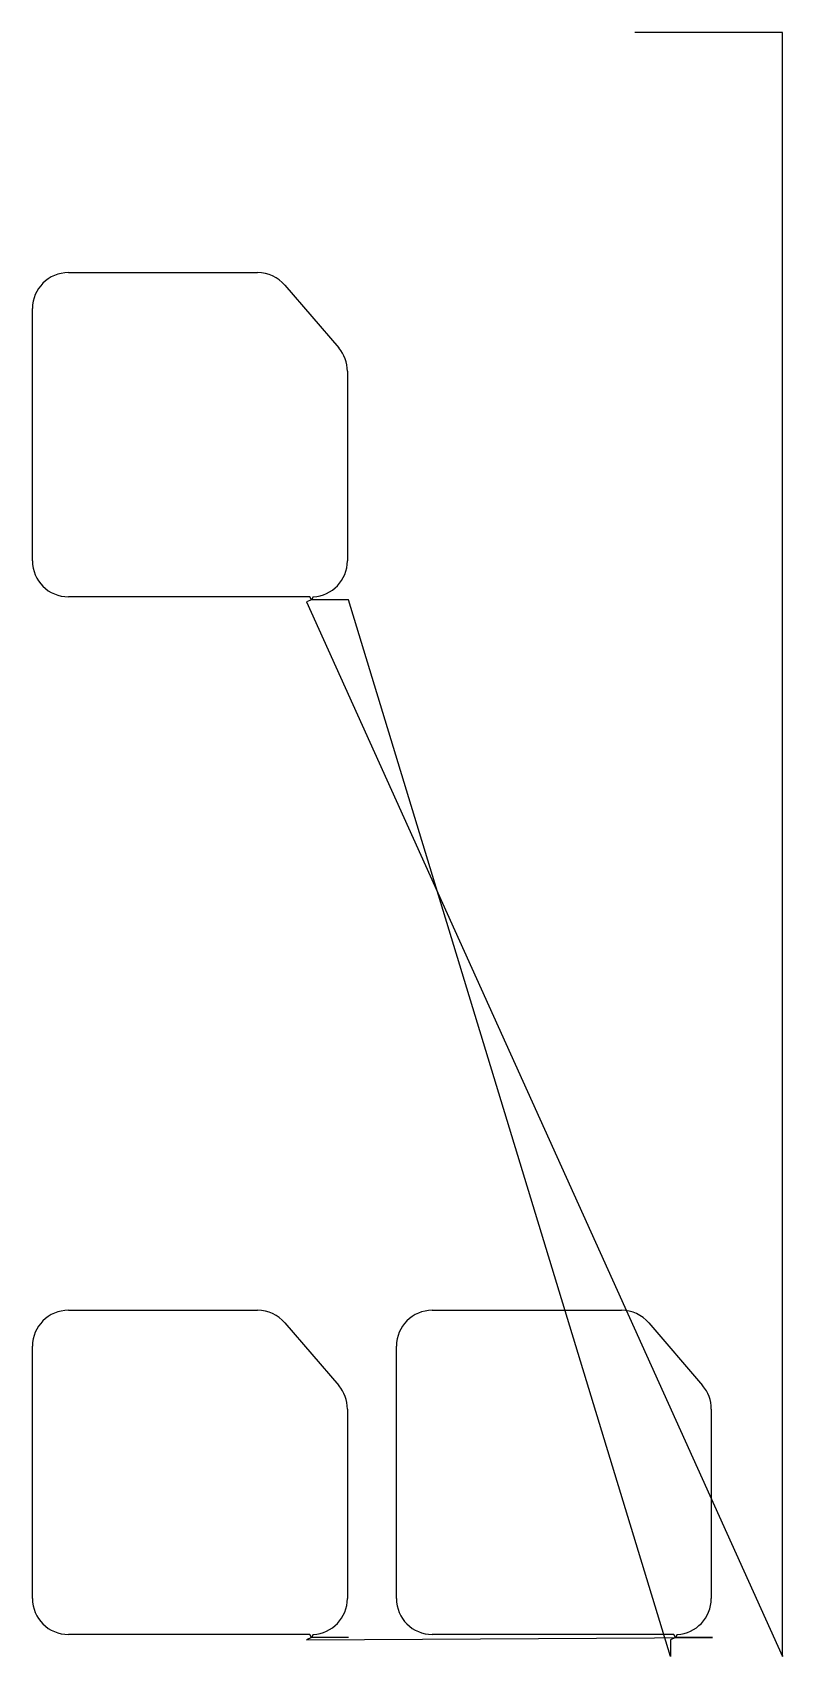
# Model space of a CAD drawing. Header units: metres. Extents: x 19 to 667, y 0 to 1403.
import ezdxf

# ---------------------------------------------------------------- set-up
doc = ezdxf.new("R2010")
doc.units = ezdxf.units.M

msp = doc.modelspace()

# ---------------------------------------------------------------- linework, layer by layer
at = {"layer": 'TOOL_0'}
for p, q in [((540.378, 1402.72), (539.378, 1402.72)), ((667.073, 1402.72), (540.378, 1402.72)), ((667.073, 1), (667.073, 1402.72)), ((50.191, 1195.299), (213.693, 1195.299)), ((237.23, 1184.474), (283.728, 1130.226)), ((19.191, 946.299), (19.191, 1164.299)), ((291.191, 1110.051), (291.191, 946.299)), ((258.691, 915.299), (50.191, 915.299)), ((260.223, 912.717), (255.947, 910.817)), ((260.222, 912.717), (258.691, 915.299)), ((292.198, 912.717), (260.222, 912.717)), ((261.691, 915.335), (260.223, 912.717)), ((570.313, 0), (292.198, 912.717)), ((255.947, 910.817), (667.073, 0)), ((50.189, 299.033), (213.691, 299.033)), ((364.557, 299.033), (528.059, 299.033)), ((237.228, 288.208), (283.726, 233.96)), ((551.596, 288.208), (598.094, 233.96)), ((19.189, 50.033), (19.189, 268.033)), ((333.557, 50.033), (333.557, 268.033)), ((291.189, 213.785), (291.189, 50.033)), ((605.557, 213.785), (605.557, 50.033)), ((258.689, 19.033), (50.189, 19.033)), ((260.221, 16.451), (255.945, 14.551)), ((255.945, 14.551), (606.564, 16.451)), ((260.22, 16.451), (258.689, 19.033)), ((292.196, 16.451), (260.22, 16.451)), ((261.689, 19.069), (260.221, 16.451)), ((573.057, 19.033), (364.557, 19.033)), ((574.589, 16.451), (570.313, 14.551)), ((570.313, 14.551), (570.313, 0)), ((574.588, 16.451), (573.057, 19.033)), ((606.564, 16.451), (574.588, 16.451)), ((576.057, 19.069), (574.589, 16.451)), ((667.073, 0), (667.073, 1)), ((667.073, 1), (667.073, 0)), ((667.073, 0), (667.073, 1))]:
    msp.add_line(p, q, dxfattribs=at)
for centre, radius, start, end in [((50.191, 1164.299), 31, 90, 180), ((213.672, 1164.253), 31.046, 40.641129, 89.961244), ((260.191, 1110.051), 31, 0, 40.601896), ((50.191, 946.299), 31, 180, 270), ((260.191, 946.299), 31, 272.773432, 0), ((50.189, 268.033), 31, 90, 180), ((213.67, 267.987), 31.046, 40.641129, 89.961244), ((364.557, 268.033), 31, 90, 180), ((528.038, 267.987), 31.046, 40.641129, 89.961244), ((260.189, 213.785), 31, 0, 40.601896), ((574.557, 213.785), 31, 0, 40.601896), ((50.189, 50.033), 31, 180, 270), ((260.189, 50.033), 31, 272.773432, 0), ((364.557, 50.033), 31, 180, 270), ((574.557, 50.033), 31, 272.773432, 0)]:
    msp.add_arc(centre, radius, start, end, dxfattribs=at)

doc.saveas('drawing.dxf')
